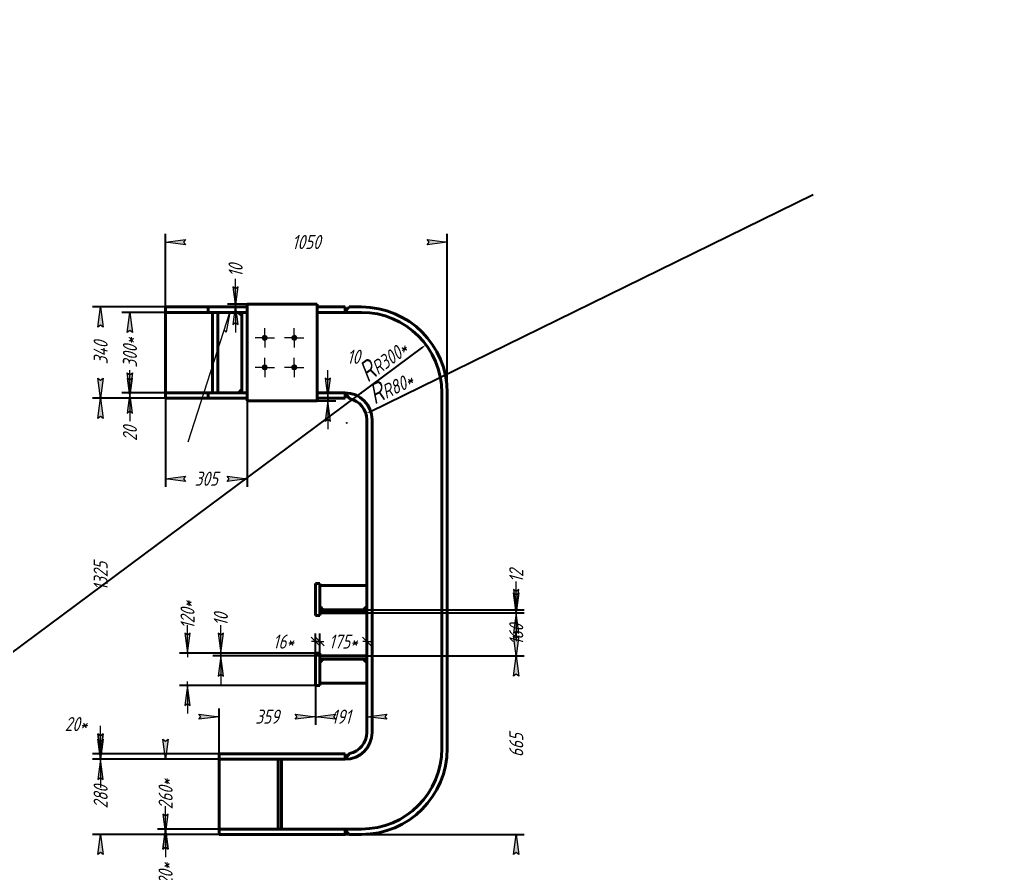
# Model space of a CAD drawing. Header units: millimetres. Extents: x 0 to 841, y 0 to 594.
# Drawn here: x 352.6 to 597.3, y 382 to 594 of the extents above; entities that cross this region are included whole.
import ezdxf

# ---------------------------------------------------------------- set-up
doc = ezdxf.new("R2010")
doc.units = ezdxf.units.MM
for name, pattern in [('K5LT_AXLED', [12, 7.5, -1.5, 1.5, -1.5]), ('K5LT_BASIC', [0]), ('K5LT_THIN', [0])]:
    doc.linetypes.add(name, pattern=pattern)
doc.layers.add('Системный слой', color=7, linetype='Continuous')
doc.styles.add('KDIMTEXTSTYLE', font='GOST_AU.SHX', dxfattribs={"width": 0.96, "oblique": 15, "height": 5})
doc.dimstyles.new('KDIMSTYLE (0.07)', dxfattribs={"dimtxt": 5, "dimasz": 1, "dimexe": 2, "dimexo": 0.0625, "dimgap": 1, "dimtad": 1, "dimlfac": 15, "dimtxsty": 'KDIMTEXTSTYLE', "dimsah": 1, "dimcen": 0.09, "dimdle": 1, "dimadec": 0, "dimazin": 0, "dimtfac": 0.667, "dimtmove": 0, "dimatfit": 3, "dimfxl": 1, "dimtvp": 1, "dimtolj": 1, "dimtzin": 0, "dimarcsym": 0})

# ---------------------------------------------------------------- blocks, each defined once
blk = doc.blocks.new('U82')
at = {"layer": 'Системный слой', "color": 150, "linetype": 'K5LT_BASIC', "lineweight": 40, "true_color": 0x0080ff}
for p, q in [((400.400000000052, 521.3205213823055), (399.4000000000058, 521.3205213823055)), ((407.7333333333859, 521.3205213823055), (401.7333333333963, 521.3205213823055))]:
    blk.add_line(p, q, dxfattribs=at)
blk = doc.blocks.new('U83')
at = {"layer": 'Системный слой', "color": 150, "linetype": 'K5LT_BASIC', "lineweight": 40, "true_color": 0x0080ff}
for p, q in [((400.400000000052, 501.3205213823055), (399.4000000000058, 501.3205213823055)), ((407.7333333333859, 501.3205213823056), (401.7333333333963, 501.3205213823055))]:
    blk.add_line(p, q, dxfattribs=at)
blk = doc.blocks.new('U84')
at = {"layer": 'Системный слой', "color": 150, "linetype": 'K5LT_BASIC', "lineweight": 40, "true_color": 0x0080ff}
for p, q in [((409.0666666666926, 521.3205213823055), (409.0666666666926, 523.3205213822853)), ((409.0666666666926, 499.3205213822853), (409.0666666666926, 501.3205213823055))]:
    blk.add_line(p, q, dxfattribs=at)
blk = doc.blocks.new('KDIMARROW_01')
at = {"layer": 'Системный слой'}
blk.add_hatch(color=0, dxfattribs=at).paths.add_polyline_path([(-5, -0.6582624912261956), (0, 0), (-5, 0.658262491226197), (-4.5, 5.51091059616309e-16)])
at = {"layer": 'Системный слой', "color": 0, "linetype": 'K5LT_THIN', "lineweight": 18}
for p, q in [((-4.5, 5.51091059616309e-16), (-5, 0.658262491226197)), ((-5, 0.658262491226197), (0, 0)), ((0, 0), (-5, -0.6582624912261956)), ((-5, -0.6582624912261956), (-4.5, 5.51091059616309e-16)), ((0, 0), (-1, 0))]:
    blk.add_line(p, q, dxfattribs=at)
blk = doc.blocks.new('KDIMARROW_02')
at = {"layer": 'Системный слой'}
blk.add_hatch(color=0, dxfattribs=at).paths.add_polyline_path([(4.5, -5.51091059616309e-16), (5, 0.6582624912261956), (0, 0), (5, -0.658262491226197)])
at = {"layer": 'Системный слой', "color": 0, "linetype": 'K5LT_THIN', "lineweight": 18}
for p, q in [((0, 0), (-1, 0)), ((5, 0.6582624912261956), (0, 0)), ((0, 0), (5, -0.658262491226197)), ((0, 0), (7, -8.572527594031472e-16)), ((4.5, -5.51091059616309e-16), (5, 0.6582624912261956)), ((5, -0.658262491226197), (4.5, -5.51091059616309e-16))]:
    blk.add_line(p, q, dxfattribs=at)
blk = doc.blocks.new('KDIMARROW_13')
at = {"layer": 'Системный слой', "color": 0, "linetype": 'K5LT_THIN', "lineweight": 18}
for p, q in [((-1.060500025749206, 1.060500025749207), (1.060500025749206, -1.060500025749207)), ((0, 0), (-1, 0)), ((0, 0), (1, -1.224646799147353e-16))]:
    blk.add_line(p, q, dxfattribs=at)
blk = doc.blocks.new('U86')
at = {"layer": 'Системный слой', "color": 7, "linetype": 'K5LT_THIN', "lineweight": 18}
for p, q in [((394.4000000000058, 489.1942297893627), (404.7333333333236, 521.3205213823055)), ((404.7333333333236, 521.3205213823055), (403.8289888152374, 516.3591233434497)), ((403.8289888152374, 516.3591233434497), (403.3554429846293, 517.0366658540488))]:
    blk.add_line(p, q, dxfattribs=at)
blk = doc.blocks.new('U100')
at = {"layer": 'Системный слой', "color": 30, "linetype": 'K5LT_AXLED', "lineweight": 18, "true_color": 0xff8000}
for q in [(413.4000000000258, 517.387188048952), (411.000000000026, 514.9871880489519), (415.800000000026, 514.9871880489521), (413.4000000000261, 512.587188048952)]:
    blk.add_line((413.400000000026, 514.987188048952), q, dxfattribs=at)
blk = doc.blocks.new('U101')
at = {"layer": 'Системный слой', "color": 30, "linetype": 'K5LT_AXLED', "lineweight": 18, "true_color": 0xff8000}
for q in [(420.7333333333592, 517.387188048952), (418.3333333333593, 514.9871880489518), (423.1333333333593, 514.9871880489521), (420.7333333333594, 512.587188048952)]:
    blk.add_line((420.7333333333593, 514.987188048952), q, dxfattribs=at)
blk = doc.blocks.new('U102')
at = {"layer": 'Системный слой', "color": 30, "linetype": 'K5LT_AXLED', "lineweight": 18, "true_color": 0xff8000}
for q in [(420.7333333333594, 510.0538547156187), (418.3333333333593, 507.6538547156188), (423.1333333333593, 507.6538547156186), (420.7333333333592, 505.2538547156187)]:
    blk.add_line((420.7333333333593, 507.6538547156186), q, dxfattribs=at)
blk = doc.blocks.new('U103')
at = {"layer": 'Системный слой', "color": 30, "linetype": 'K5LT_AXLED', "lineweight": 18, "true_color": 0xff8000}
for q in [(413.400000000026, 510.0538547156187), (411.000000000026, 507.6538547156186), (415.800000000026, 507.6538547156186), (413.400000000026, 505.2538547156187)]:
    blk.add_line((413.400000000026, 507.6538547156186), q, dxfattribs=at)

msp = doc.modelspace()

# ---------------------------------------------------------------- linework, layer by layer
at = {"layer": 'Системный слой', "color": 150, "linetype": 'K5LT_BASIC', "lineweight": 40, "true_color": 0x0080ff}
for p, q in [((388.733333333327, 522.6538547156389), (388.733333333327, 521.3205213823055)), ((394.4000000000058, 522.6538547156389), (388.733333333327, 522.6538547156389)), ((394.4000000000058, 521.3205213823055), (388.733333333327, 521.3205213823055)), ((388.733333333327, 521.3205213823055), (388.733333333327, 501.3205213823055)), ((399.4000000000058, 522.6538547156389), (394.4000000000058, 522.6538547156389)), ((399.4000000000058, 521.3205213823055), (394.4000000000058, 521.3205213823055)), ((399.4000000000058, 522.6538547156389), (399.4000000000058, 521.3205213823055)), ((409.0666666666926, 522.6538547156389), (399.4000000000058, 522.6538547156389)), ((400.4000000000524, 501.3205213823055), (400.4000000000524, 521.3205213823055)), ((400.4000000000526, 521.3205213823055), (401.7333333333969, 521.3205213823055)), ((401.7333333333966, 501.3205213823055), (401.7333333333966, 521.3205213823055)), ((407.7327640445673, 521.3205213823055), (407.7327640445673, 520.6538549587061)), ((407.7333333333859, 501.3205213823055), (407.7333333333859, 521.3205213823055)), ((407.7333333333862, 521.3205213823055), (409.0666666666926, 521.3205213823055)), ((409.0666666666926, 523.3205213822853), (426.400000000026, 523.3205213822853)), ((409.0666666666926, 501.3205213823055), (409.0666666666926, 521.3205213823055)), ((426.400000000026, 523.3205213822853), (426.400000000026, 499.3205213822853)), ((433.4000000000058, 522.6538547156389), (426.400000000026, 522.6538547156389)), ((433.4000000000058, 521.3205213823055), (426.400000000026, 521.3205213823055)), ((433.4000000000058, 522.6538547156389), (433.4000000000058, 521.3205213823055)), ((434.4069195574185, 522.6538547156368), (433.4000000000058, 521.4538547156369)), ((433.4000000000058, 521.3205213823055), (437.4000000000213, 521.3205213823016)), ((437.4000000000058, 522.6538547156368), (434.4069195574185, 522.6538547156368)), ((388.733333333327, 501.3205213823055), (388.733333333327, 499.9871880489722)), ((394.4000000000058, 501.3205213823055), (388.733333333327, 501.3205213823055)), ((394.4000000000058, 499.9871880489722), (388.733333333327, 499.9871880489722)), ((399.4000000000058, 501.3205213823055), (394.4000000000058, 501.3205213823055)), ((399.4000000000058, 499.9871880489722), (394.4000000000058, 499.9871880489722)), ((399.4000000000058, 501.3205213823055), (399.4000000000058, 499.9871880489722)), ((409.0666666666926, 499.9871880489722), (399.4000000000058, 499.9871880489722)), ((400.4000000000526, 501.3205213823055), (401.7333333333969, 501.3205213823055)), ((407.7333333333862, 501.3205213823056), (409.0666666666926, 501.3205213823055)), ((426.400000000026, 499.3205213822853), (409.0666666666926, 499.3205213822853)), ((433.4000000000058, 501.3205213823055), (426.400000000026, 501.3205213823055)), ((433.4000000000058, 499.9871880489722), (426.400000000026, 499.9871880489722)), ((433.4000000000058, 501.3205213823055), (433.4000000000058, 499.9871880489722)), ((433.4000000000058, 501.1896446477393), (434.4459527207317, 499.883618319324)), ((457.4000000000213, 501.3205213823016), (457.3999999998195, 412.9871880491216)), ((458.7333333331373, 412.987188045893), (458.7333333333391, 501.3205213823036)), ((438.7333333333412, 494.6538547156196), (438.7333333330907, 416.9871880490982)), ((440.0666666664241, 416.9871880491332), (440.0666666666903, 494.6538547156159)), ((425.999999999736, 445.9871880491218), (425.999999999736, 453.9871880491218)), ((427.0666666664026, 453.9871880491218), (425.999999999736, 453.9871880491218)), ((427.0666666664026, 445.9871880491218), (427.0666666664026, 453.9871880491218)), ((438.7333333330693, 453.4538547157883), (427.0666666664026, 453.4538547157883)), ((427.0666666664026, 445.9871880491218), (425.999999999736, 445.9871880491218)), ((438.7333333330693, 447.4538547157885), (427.0666666664026, 447.4538547157885)), ((427.0666666664026, 447.4538547157885), (427.0666666664026, 446.6538547157885)), ((438.7333333330693, 446.6538547157885), (427.0666666664026, 446.6538547157885)), ((438.7333333330693, 447.4538547157885), (438.7333333330693, 446.6538547157885)), ((425.9999999997363, 436.6538547157885), (425.9999999997363, 428.6538547157885)), ((427.066666666403, 436.6538547157885), (425.9999999997363, 436.6538547157885)), ((427.066666666403, 436.6538547157885), (427.066666666403, 428.6538547157885)), ((438.7333333330714, 435.9871880491223), (427.0666666664048, 435.987188049122)), ((427.0666666664048, 435.187188049122), (427.0666666664048, 435.987188049122)), ((438.7333333330715, 435.1871880491223), (438.7333333330714, 435.9871880491223)), ((438.7333333330715, 435.1871880491223), (427.0666666664048, 435.187188049122)), ((427.066666666403, 428.6538547157885), (425.9999999997363, 428.6538547157885)), ((438.7333333330692, 429.1871880491219), (427.0666666664025, 429.1871880491219)), ((402.0666666664862, 411.6538547158419), (402.0666666667345, 410.3205213823055)), ((433.3999999997574, 411.6538547154771), (402.0666666664862, 411.6538547158419)), ((434.4459527204821, 411.7574244454109), (433.3999999997434, 410.4513981169803)), ((433.3999999997574, 410.3205213824666), (433.3999999997574, 411.6538547154771)), ((402.0666666667345, 410.3205213823055), (402.0666666667345, 392.9871880489761)), ((402.0666666667345, 410.3205213823055), (433.3999999997574, 410.3205213824666)), ((416.7333333334012, 410.3205213823094), (416.7333333334012, 392.9871880489761)), ((417.5333333334012, 410.3205213823094), (417.5333333334012, 392.9871880489761)), ((402.0666666667345, 392.9871880489761), (402.0666666667345, 391.6538547156389)), ((433.4000000000058, 392.9871880489761), (402.0666666667345, 392.9871880489761)), ((402.0666666667345, 391.6538547156389), (433.4000000000058, 391.6538547156389)), ((416.7333333334012, 392.9871880489761), (417.5333333334012, 392.9871880489761)), ((437.3999999998195, 392.9871880491216), (433.4000000000058, 392.9871880489761)), ((433.4000000000058, 392.9871880489761), (433.3999999997419, 392.8538547157884)), ((433.4000000000058, 391.6538547156389), (433.4000000000058, 392.9871880489761)), ((433.3999999997419, 392.8538547157884), (434.4069195571546, 391.6538547157884)), ((434.4069195571546, 391.6538547157884), (437.399999999804, 391.6538547157883))]:
    msp.add_line(p, q, dxfattribs=at)
for centre in [(413.400000000026, 514.987188048952), (420.7333333333593, 514.987188048952), (413.400000000026, 507.6538547156186), (420.7333333333593, 507.6538547156186)]:
    msp.add_circle(centre, 0.4, dxfattribs=at)
for centre, radius, start, end in [((407.7333333333391, 521.3205213823055), 0.6666666666666666, 180, 269.9999999999999), ((437.4000000000058, 501.3205213823036), 21.33333333333333, 0, 90), ((437.4000000000058, 501.3205213823055), 20, 0, 90), ((407.7333333333391, 501.3205213823055), 0.6666666666666667, 90.00000000000033, 179.9999999999999), ((433.4000000000058, 494.6538547156388), 6.666666666666667, 0, 90), ((433.4000000000058, 494.6538547156369), 5.333333333333333, 0, 78.69006752610113), ((427.0666666664026, 447.4538547157883), 0.6666666666666666, 0, 90), ((438.7333333330693, 447.4538547157883), 0.6666666666666666, 90, 180), ((427.0666666664025, 435.1871880491219), 0.6666666666666666, 270, 0), ((438.7333333330692, 435.1871880491219), 0.6666666666666666, 180, 270), ((433.3999999997419, 416.9871880491332), 6.666666666666667, 270, 0), ((433.3999999997574, 416.9871880490982), 5.333333333333333, 281.3099324738859, 0), ((437.399999999804, 412.9871880491216), 21.33333333333333, 270, 0), ((437.399999999804, 412.9871880491255), 20, 270, 0)]:
    msp.add_arc(centre, radius, start, end, dxfattribs=at)

# ---------------------------------------------------------------- block references
at = {"layer": 'Системный слой'}
for name in ['U86', 'U82', 'U84', 'U100', 'U101', 'U103', 'U102', 'U83']:
    msp.add_blockref(name, (0, 0), dxfattribs=at)

# ---------------------------------------------------------------- dimensions: what is measured, and where the dimension line sits
at = {"layer": 'Системный слой', "color": 7}
for base, p1, p2, location, override in [((458.7333333323699, 538.7833510623574), (388.733333333327, 521.987188048972), (458.7333333333391, 501.3205213823036), (423.7333333326312, 538.7833510614519), {"dimexo": 0, "dimpost": '\\H3.5;\\W0.965;\\Q15;<>', "dimblk1": 'KDIMARROW_01', "dimblk2": 'KDIMARROW_01', "dimse1": 0, "dimse2": 0, "dimclrt": 7, "dimtolj": 1}), ((409.0666666666926, 479.9970430730298), (388.733333333327, 499.9871880489722), (409.0666666666926, 499.3205213822853), (398.9000000000099, 479.9970430730298), {"dimexo": 0, "dimpost": '\\H3.5;\\W0.965;\\Q15;<>', "dimblk1": 'KDIMARROW_01', "dimblk2": 'KDIMARROW_01', "dimse1": 0, "dimse2": 0, "dimclrt": 7, "dimtolj": 1}), ((425.999999999736, 439.5522425125582), (427.0666666664026, 431.3205213824551), (425.999999999736, 431.3205213824551), (418.039906598145, 439.5522425125582), {"dimexo": 0, "dimpost": '\\H3.5;\\W0.965;\\Q15;<>\\H3.5;\\W0.965;\\Q15;\\Q15;*', "dimblk1": 'KDIMARROW_13', "dimblk2": 'KDIMARROW_13', "dimse1": 0, "dimse2": 0, "dimclrt": 7, "dimtolj": 1}), ((427.0666666664026, 439.5522425125582), (438.7333333330693, 429.8538547157884), (427.0666666664026, 429.3205213824551), (432.8999999997359, 439.5522425125582), {"dimexo": 0, "dimpost": '\\H3.5;\\W0.965;\\Q15;<>\\H3.5;\\W0.965;\\Q15;\\Q15;*', "dimblk1": 'KDIMARROW_13', "dimblk2": 'KDIMARROW_13', "dimse1": 0, "dimse2": 0, "dimclrt": 7, "dimtolj": 1}), ((402.0666666667345, 420.8983762950435), (425.999999999736, 429.3205213824551), (402.0666666667345, 392.3205213823055), (414.0333333332352, 420.8983762950435), {"dimexo": 0, "dimpost": '\\H3.5;\\W0.965;\\Q15;<>', "dimblk1": 'KDIMARROW_01', "dimblk2": 'KDIMARROW_01', "dimse1": 0, "dimse2": 0, "dimclrt": 7, "dimtolj": 1}), ((425.999999999736, 420.8983762950435), (438.7333333330693, 429.8538547157884), (425.999999999736, 429.3205213824551), (432.3666666664026, 420.8983762950435), {"dimexo": 0, "dimpost": '\\H3.5;\\W0.965;\\Q15;<>', "dimblk1": 'KDIMARROW_01', "dimblk2": 'KDIMARROW_01', "dimse1": 0, "dimse2": 0, "dimclrt": 7, "dimtolj": 1})]:
    msp.add_linear_dim(base=base, p1=p1, p2=p2, location=location, dimstyle='KDIMSTYLE (0.07)', override=override, dxfattribs=at).render()
for base, p1, p2, location, override in [((406.1847961064182, 523.3205213822853), (409.0666666666926, 522.6538547156389), (409.0666666666926, 523.3205213822853), (406.1847961064182, 531.7170005119244), {"dimexo": 0, "dimpost": '\\H3.5;\\W0.965;\\Q15;<>', "dimblk1": 'KDIMARROW_02', "dimblk2": 'KDIMARROW_02', "dimse1": 0, "dimse2": 0, "dimclrt": 7, "dimtolj": 1}), ((372.6680013049423, 522.6538547156389), (388.733333333327, 499.9871880489722), (388.733333333327, 522.6538547156389), (372.6680013049423, 511.3205213823056), {"dimexo": 0, "dimpost": '\\H3.5;\\W0.965;\\Q15;<>', "dimblk1": 'KDIMARROW_01', "dimblk2": 'KDIMARROW_01', "dimse1": 0, "dimse2": 0, "dimclrt": 7, "dimtolj": 1}), ((379.9384467437835, 521.3205213820579), (388.733333333327, 501.3205213823055), (388.733333333327, 521.3205213823054), (379.9384467440649, 511.320521382058), {"dimexo": 0, "dimpost": '\\H3.5;\\W0.965;\\Q15;\\Q15;\\H3.5;\\W0.965;\\Q15;<>\\H3.5;\\W0.965;\\Q15;\\Q15;\\H3.5;\\W0.965;\\Q15;\\Q15;*\\Q15;', "dimblk1": 'KDIMARROW_01', "dimblk2": 'KDIMARROW_01', "dimse1": 0, "dimse2": 0, "dimclrt": 7, "dimtolj": 1}), ((429.0846257478844, 499.3205213822853), (426.4000000000259, 499.9871880489722), (409.0666666666926, 499.3205213822853), (435.4459527207317, 510.2801418728741), {"dimexo": 0, "dimtoh": 1, "dimpost": '\\H3.5;\\W0.965;\\Q15;<>', "dimblk1": 'KDIMARROW_02', "dimblk2": 'KDIMARROW_02', "dimse1": 0, "dimse2": 0, "dimclrt": 7, "dimtmove": 1, "dimtolj": 1}), ((379.9384467437457, 501.3205213820578), (388.733333333327, 499.9871880489722), (388.733333333327, 501.3205213823055), (379.9384467440301, 491.220292754508), {"dimexo": 0, "dimpost": '\\H3.5;\\W0.965;\\Q15;<>', "dimblk1": 'KDIMARROW_02', "dimblk2": 'KDIMARROW_02', "dimse1": 0, "dimse2": 0, "dimclrt": 7, "dimtolj": 1}), ((372.6680013049423, 499.9871880489722), (402.0666666664862, 411.6538547158419), (388.733333333327, 499.9871880489722), (372.6680013049423, 455.820521382407), {"dimexo": 0, "dimpost": '\\H3.5;\\W0.965;\\Q15;<>', "dimblk1": 'KDIMARROW_01', "dimblk2": 'KDIMARROW_01', "dimse1": 0, "dimse2": 0, "dimclrt": 7, "dimtolj": 1}), ((475.8546075269993, 446.6538547157884), (427.0666666664026, 447.4538547157883), (427.0666666664026, 446.6538547157884), (475.8546075269993, 455.8503338455797), {"dimexo": 0, "dimpost": '\\H3.5;\\W0.965;\\Q15;<>', "dimblk1": 'KDIMARROW_02', "dimblk2": 'KDIMARROW_02', "dimse1": 0, "dimse2": 0, "dimclrt": 7, "dimtolj": 1}), ((394.2360143137194, 436.6538547157885), (425.9999999997363, 428.6538547157885), (425.9999999997363, 436.6538547157885), (394.2360143137194, 446.180229532683), {"dimexo": 0, "dimpost": '\\H3.5;\\W0.965;\\Q15;\\Q15;\\H3.5;\\W0.965;\\Q15;<>\\H3.5;\\W0.965;\\Q15;\\Q15;\\H3.5;\\W0.965;\\Q15;\\Q15;*\\Q15;', "dimblk1": 'KDIMARROW_02', "dimblk2": 'KDIMARROW_02', "dimse1": 0, "dimse2": 0, "dimclrt": 7, "dimtolj": 1}), ((402.5125976284813, 435.987188049055), (427.066666666403, 436.6538547157885), (427.0666666664048, 435.987188049122), (402.5125976284565, 445.0503338455129), {"dimexo": 0, "dimpost": '\\H3.5;\\W0.965;\\Q15;\\Q15;\\H3.5;\\W0.965;\\Q15;<>\\H3.5;\\W0.965;\\Q15;\\Q15;', "dimblk1": 'KDIMARROW_02', "dimblk2": 'KDIMARROW_02', "dimse1": 0, "dimse2": 0, "dimclrt": 7, "dimtolj": 1}), ((475.8546075269993, 435.9871880491223), (438.7333333330693, 446.6538547157885), (438.7333333330714, 435.9871880491223), (475.8546075269993, 441.3205213824554), {"dimexo": 0, "dimpost": '\\H3.5;\\W0.965;\\Q15;<>', "dimblk1": 'KDIMARROW_01', "dimblk2": 'KDIMARROW_01', "dimse1": 0, "dimse2": 0, "dimclrt": 7, "dimtolj": 1}), ((475.8546075269993, 391.6538547156389), (438.7333333330714, 435.9871880491223), (433.4000000000058, 391.6538547156389), (475.8546075269993, 413.8205213823806), {"dimexo": 0, "dimpost": '\\H3.5;\\W0.965;\\Q15;<>', "dimblk1": 'KDIMARROW_01', "dimblk2": 'KDIMARROW_01', "dimse1": 0, "dimse2": 0, "dimclrt": 7, "dimtolj": 1}), ((372.6680013049423, 410.3205213823055), (402.0666666664862, 411.6538547158419), (402.0666666667345, 410.3205213823055), (366.5505319924101, 419.057540786467), {"dimexo": 0, "dimtoh": 1, "dimpost": '\\H3.5;\\W0.965;\\Q15;<>\\H3.5;\\W0.965;\\Q15;\\Q15;*', "dimblk1": 'KDIMARROW_02', "dimblk2": 'KDIMARROW_02', "dimse1": 0, "dimse2": 0, "dimclrt": 7, "dimtmove": 1, "dimtolj": 1}), ((372.6680013049423, 391.6538547156389), (402.0666666667345, 410.3205213823055), (402.0666666667345, 391.6538547156389), (372.6680013049423, 400.9871880489722), {"dimexo": 0, "dimpost": '\\H3.5;\\W0.965;\\Q15;<>', "dimblk1": 'KDIMARROW_01', "dimblk2": 'KDIMARROW_01', "dimse1": 0, "dimse2": 0, "dimclrt": 7, "dimtolj": 1}), ((388.803105296622, 392.9871880489761), (402.0666666667345, 410.3205213823055), (402.0666666667345, 392.9871880489761), (388.803105296622, 401.6538547156408), {"dimexo": 0, "dimpost": '\\H3.5;\\W0.965;\\Q15;\\Q15;\\H3.5;\\W0.965;\\Q15;<>\\H3.5;\\W0.965;\\Q15;\\Q15;\\H3.5;\\W0.965;\\Q15;\\Q15;*\\Q15;', "dimblk1": 'KDIMARROW_01', "dimblk2": 'KDIMARROW_01', "dimse1": 0, "dimse2": 0, "dimclrt": 7, "dimtolj": 1}), ((388.803105296622, 392.9871880489761), (402.0666666667345, 391.6538547156389), (402.0666666667345, 392.9871880489761), (388.803105296622, 381.8220113394646), {"dimexo": 0, "dimpost": '\\H3.5;\\W0.965;\\Q15;\\Q15;\\H3.5;\\W0.965;\\Q15;<>\\H3.5;\\W0.965;\\Q15;\\Q15;\\H3.5;\\W0.965;\\Q15;\\Q15;*\\Q15;', "dimblk1": 'KDIMARROW_02', "dimblk2": 'KDIMARROW_02', "dimse1": 0, "dimse2": 0, "dimclrt": 7, "dimtolj": 1})]:
    msp.add_linear_dim(base=base, p1=p1, p2=p2, angle=90, location=location, dimstyle='KDIMSTYLE (0.07)', override=override, dxfattribs=at).render()
for center, radius, location, override in [((437.4000000000058, 501.3205213823055), 20.000000000000014, (444.7652257150983, 506.795358657331), {"dimpost": '\\H3.5;\\W0.965;\\Q15;\\Q15;\\H3.5;\\W0.965;\\Q15;R<>\\H3.5;\\W0.965;\\Q15;\\Q15;\\H3.5;\\W0.965;\\Q15;\\Q15;*\\Q15;', "dimblk2": 'KDIMARROW_01', "dimclrt": 7, "dimtofl": 0, "dimtolj": 1}), ((433.8037670779077, 493.8631063773198), 5.333333333333286, (446.1321108489296, 499.9069682761936), {"dimpost": '\\H3.5;\\W0.965;\\Q15;R<>\\H3.5;\\W0.965;\\Q15;\\Q15;*', "dimblk2": 'KDIMARROW_01', "dimclrt": 7, "dimtofl": 0, "dimtolj": 1})]:
    msp.add_radius_dim(center=center, radius=radius, location=location, dimstyle='KDIMSTYLE (0.07)', override=override, dxfattribs=at).render()

doc.saveas('drawing.dxf')
